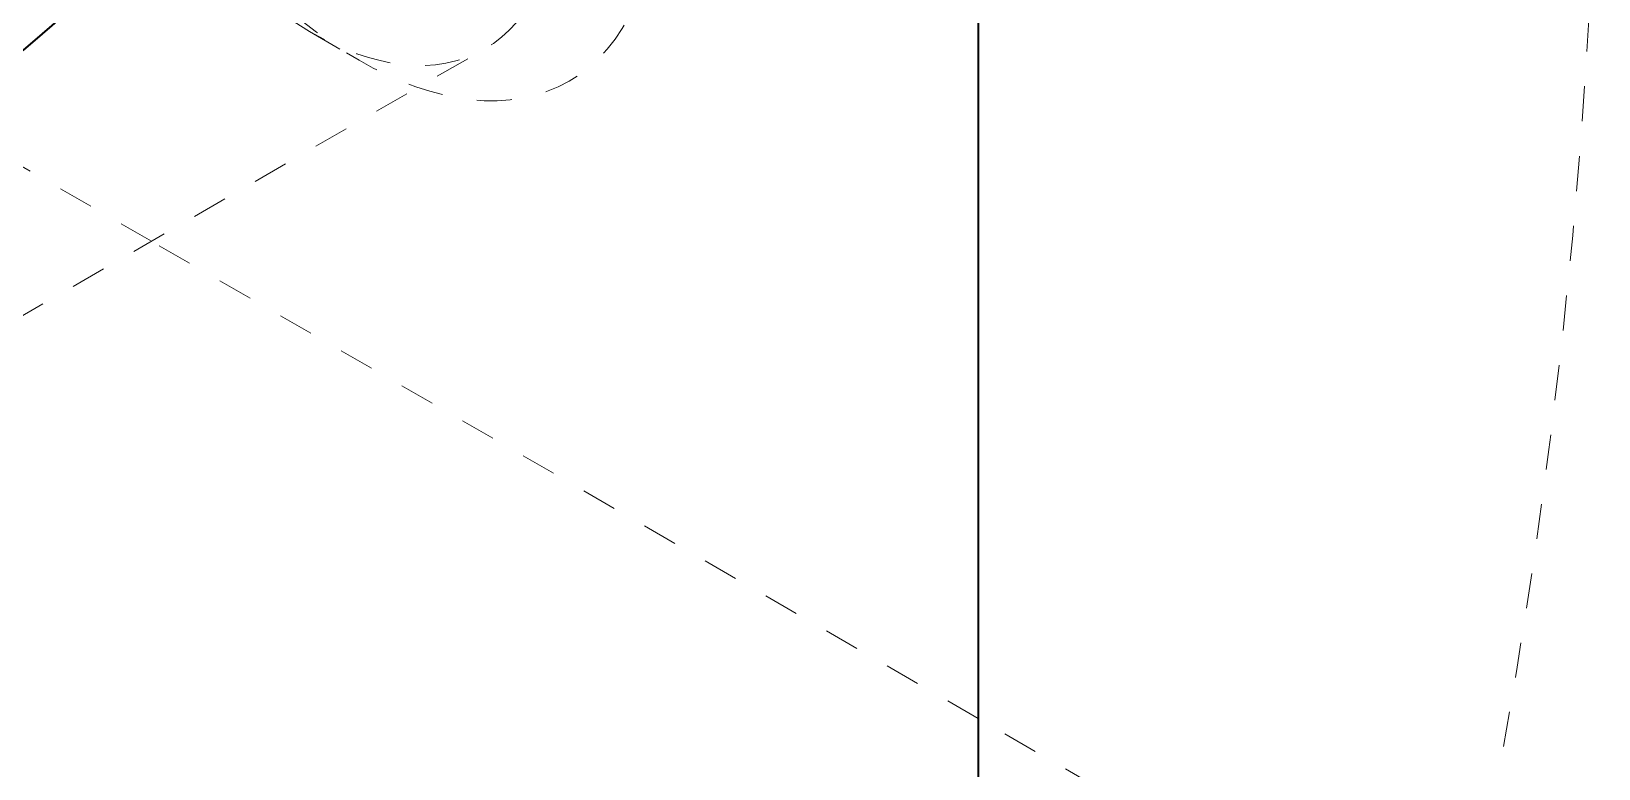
# Model space of a CAD drawing. Header units: millimetres. Extents: x -742 to 742, y -525 to 525.
# Drawn here: x 414.3 to 459.04, y 147.95 to 169 of the extents above; entities that cross this region are included whole.
import ezdxf

# ---------------------------------------------------------------- set-up
doc = ezdxf.new("R2010")
doc.units = ezdxf.units.MM
doc.linetypes.add('虚线', pattern=[2, 1, -1])
doc.layers.get('0').update_dxf_attribs({"lineweight": 35})
doc.layers.add('粗实线层', color=7, linetype='Continuous', lineweight=35)
doc.layers.add('虚线层', color=6, linetype='虚线', lineweight=18)

# ---------------------------------------------------------------- blocks, each defined once
blk = doc.blocks.new('*X14')
blk.add_line((-260.075, -80.752), (-260.075, -145.256))
at = {"layer": '虚线层', "color": 7}
for p, q in [((-283.677, -105.926), (-303.677, -94.379)), ((-260.075, -119.553), (-283.677, -105.926)), ((-222.075, -141.492), (-260.075, -119.553))]:
    blk.add_line(p, q, dxfattribs=at)
blk.add_ellipse((-351.999, -154.237), major_axis=(-77.5, -134.234), ratio=0.57735, start_param=1.611946, end_param=3.100445, dxfattribs=at)
blk.add_ellipse((-277.753, -90.959), major_axis=(-6, 10.392), ratio=0.57735, dxfattribs=at)
blk = doc.blocks.new('*X15')
blk.add_line((-260.075, -80.752), (-260.075, -145.256))
blk.add_ellipse((-260.075, -207.31), major_axis=(-77.5, -134.234), ratio=0.57735, start_param=3.926987, end_param=4.255443)
at = {"layer": '虚线层', "color": 7}
for p, q in [((-279.167, -99.94), (-277.753, -100.757)), ((-306.694, -119.215), (-274.167, -100.435))]:
    blk.add_line(p, q, dxfattribs=at)
for centre, major_axis in [((-277.753, -90.959), (-6, 10.392)), ((-279.167, -91.775), (-5, 8.66))]:
    blk.add_ellipse(centre, major_axis=major_axis, ratio=0.57735, dxfattribs=at)
blk = doc.blocks.new('*X13')
at = {"color": 0, "linetype": 'ByBlock'}
for name in ['*X14', '*X15']:
    blk.add_blockref(name, (0, 0), dxfattribs=at)

msp = doc.modelspace()

# ---------------------------------------------------------------- block references
at = {"layer": '粗实线层'}
msp.add_blockref('*X13', (701.402, 268.935), dxfattribs=at)

doc.saveas('drawing.dxf')
